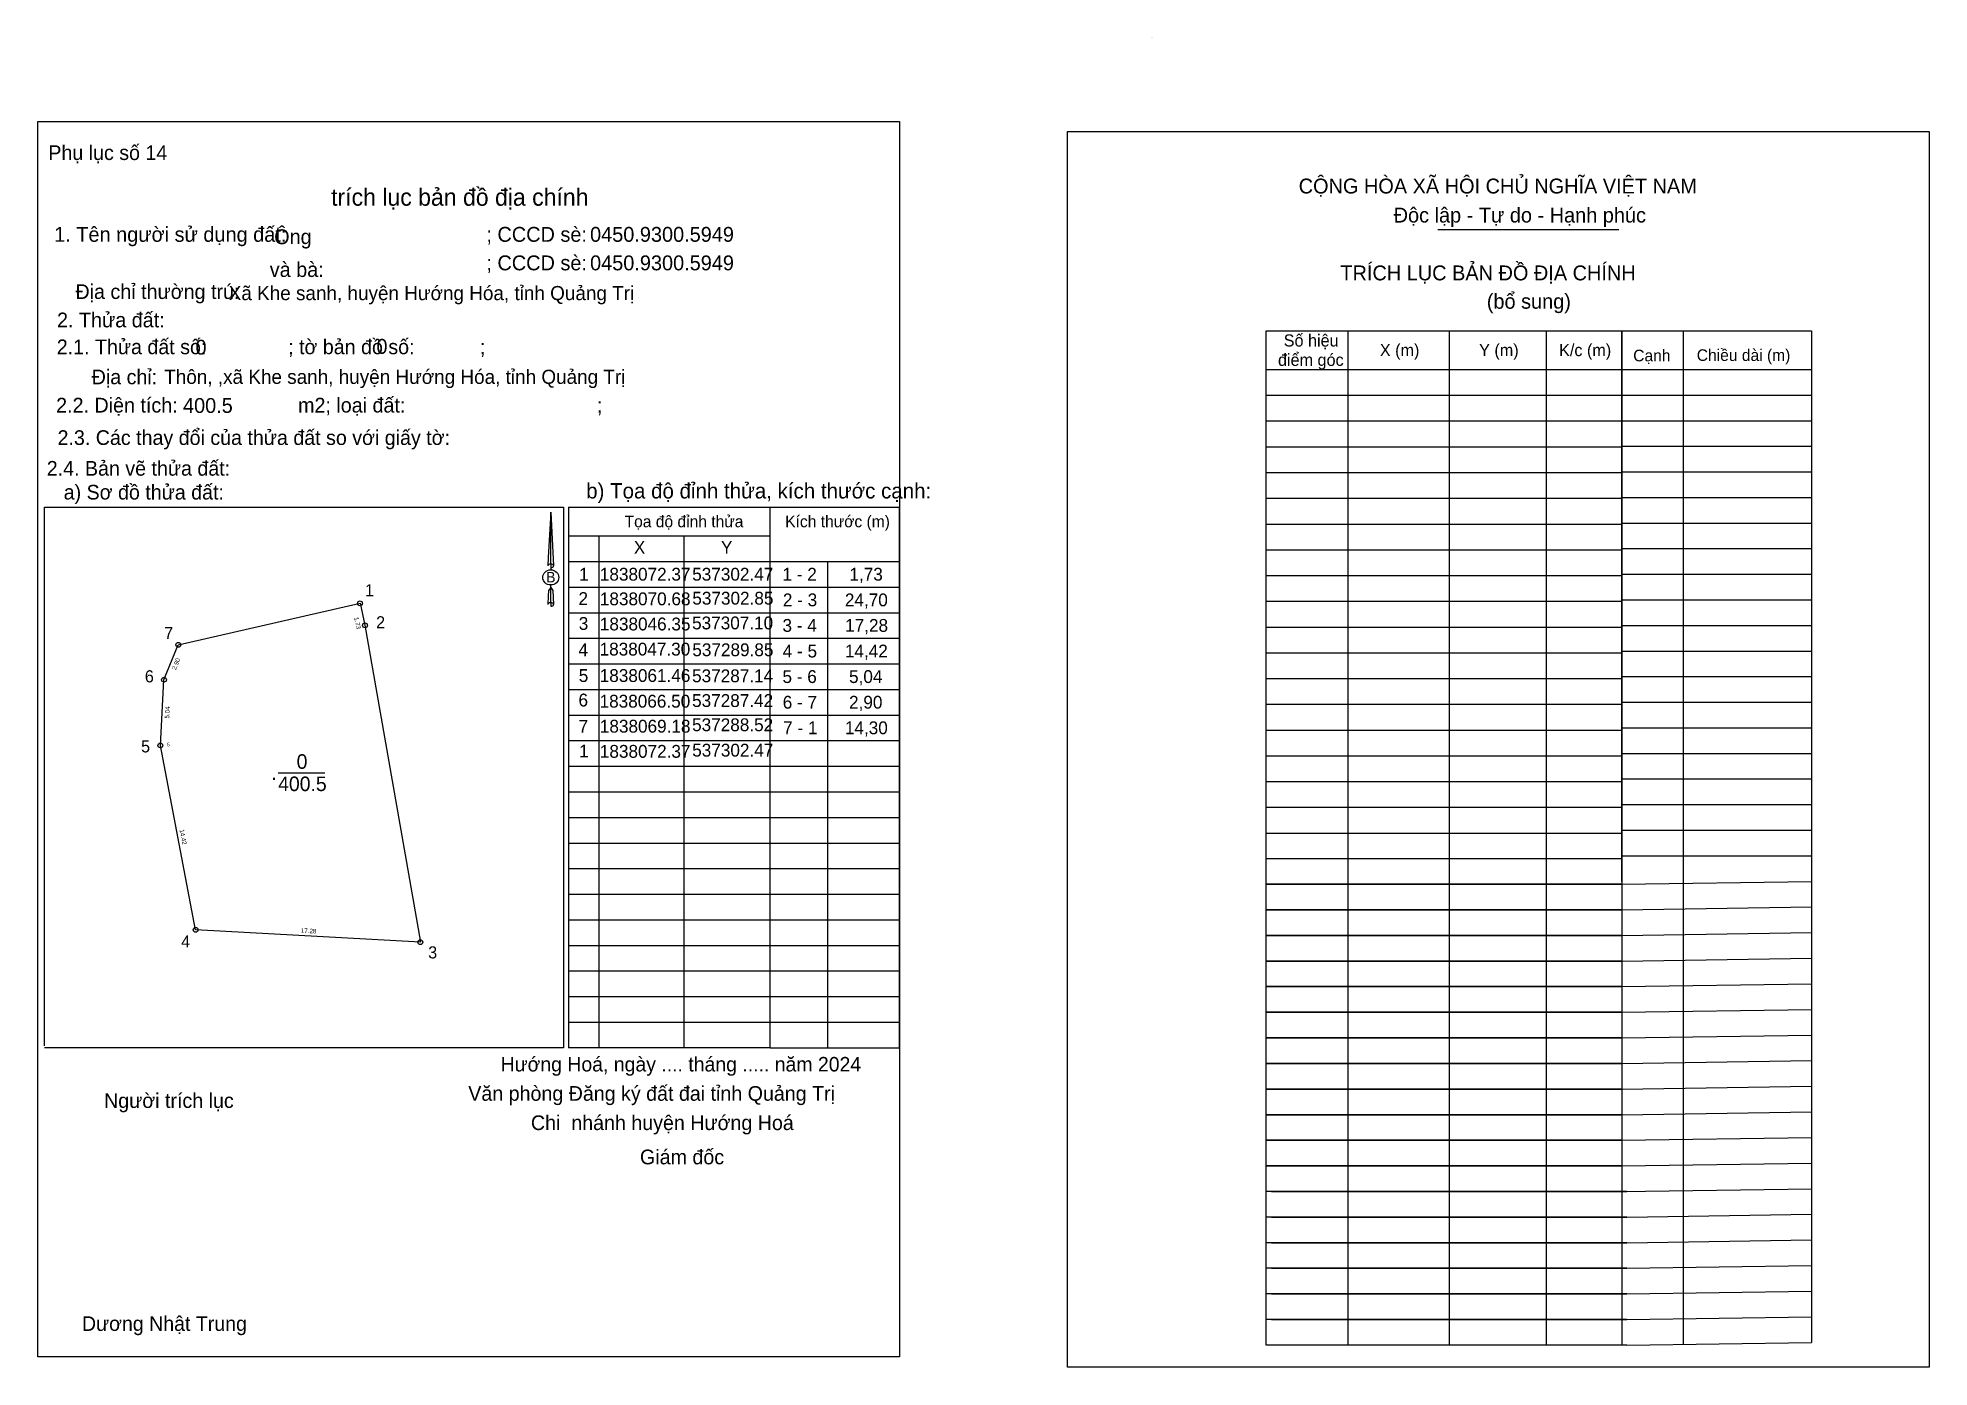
# Model space of a CAD drawing. Extents: x 537278 to 537423, y 1838014 to 1838116.
import ezdxf

# ---------------------------------------------------------------- set-up
doc = ezdxf.new("R2010")
doc.units = 0
for name, color, linetype in [('Level 1', 7, 'Continuous'), ('Level 10', 7, 'Continuous'), ('Level 11', 7, 'Continuous'), ('Level 13', 7, 'Continuous'), ('Level 3', 7, 'Continuous'), ('Level 40', 7, 'Continuous'), ('Level 42', 7, 'Continuous'), ('Level 49', 7, 'Continuous'), ('Level 52', 7, 'Continuous'), ('Level 53', 7, 'Continuous'), ('Level 6', 7, 'Continuous'), ('Level 63', 7, 'Continuous'), ('Level 9', 7, 'Continuous')]:
    doc.layers.add(name, color=color, linetype=linetype)

msp = doc.modelspace()

# ---------------------------------------------------------------- linework, layer by layer
at = {"layer": 'Level 1'}
for p, q in [((537363.26, 1838115.79), (537363.26, 1838115.79)), ((537385.2, 1838101.08), (537399.11, 1838101.08)), ((537404.04, 1838093.3), (537404.04, 1838015.47)), ((537399.33, 1838090.33), (537413.9, 1838090.33)), ((537399.33, 1838088.36), (537413.9, 1838088.36)), ((537399.33, 1838086.39), (537413.9, 1838086.39)), ((537399.33, 1838084.43), (537413.9, 1838084.43)), ((537399.33, 1838082.46), (537413.9, 1838082.46)), ((537333.95, 1838038.24), (537333.95, 1838079.75)), ((537333.95, 1838079.75), (537343.86, 1838079.75)), ((537343.86, 1838079.75), (537343.86, 1838038.24)), ((537399.33, 1838080.5), (537413.9, 1838080.5)), ((537399.33, 1838078.53), (537413.9, 1838078.53)), ((537318.52, 1838077.55), (537333.95, 1838077.55)), ((537318.47, 1838075.59), (537343.86, 1838075.59)), ((537338.35, 1838075.59), (537338.35, 1838038.24)), ((537399.33, 1838076.57), (537413.9, 1838076.57)), ((537399.33, 1838074.6), (537413.9, 1838074.6)), ((537318.47, 1838073.62), (537343.86, 1838073.62)), ((537399.33, 1838072.64), (537413.9, 1838072.64)), ((537318.47, 1838071.65), (537343.86, 1838071.65)), ((537318.47, 1838069.69), (537343.86, 1838069.69)), ((537399.33, 1838070.67), (537413.9, 1838070.67)), ((537399.33, 1838068.7), (537413.9, 1838068.7)), ((537318.47, 1838067.72), (537343.86, 1838067.72)), ((537399.33, 1838066.74), (537413.9, 1838066.74)), ((537318.47, 1838065.76), (537343.86, 1838065.76)), ((537318.47, 1838063.79), (537343.86, 1838063.79)), ((537399.33, 1838064.77), (537413.9, 1838064.77)), ((537399.33, 1838062.81), (537413.9, 1838062.81)), ((537318.47, 1838061.83), (537343.86, 1838061.83)), ((537399.33, 1838060.84), (537413.9, 1838060.84)), ((537318.47, 1838059.86), (537343.86, 1838059.86)), ((537399.33, 1838058.88), (537413.9, 1838058.88)), ((537318.47, 1838057.89), (537343.86, 1838057.89)), ((537399.33, 1838056.91), (537413.9, 1838056.91)), ((537318.47, 1838055.93), (537343.86, 1838055.93)), ((537318.47, 1838053.96), (537343.86, 1838053.96)), ((537399.33, 1838054.95), (537413.9, 1838054.95)), ((537399.33, 1838052.98), (537413.9, 1838052.98)), ((537318.47, 1838052), (537343.86, 1838052)), ((537399.33, 1838050.8), (537413.9, 1838051.01)), ((537318.47, 1838050.03), (537343.86, 1838050.03)), ((537318.47, 1838048.07), (537343.86, 1838048.07)), ((537399.33, 1838048.83), (537413.9, 1838049.05)), ((537399.33, 1838048.83), (537413.9, 1838049.05)), ((537399.33, 1838046.87), (537413.9, 1838047.08)), ((537399.33, 1838046.87), (537413.9, 1838047.08)), ((537318.47, 1838046.1), (537343.86, 1838046.1)), ((537399.33, 1838044.9), (537413.9, 1838045.12)), ((537399.33, 1838044.9), (537413.9, 1838045.12)), ((537318.47, 1838044.14), (537343.86, 1838044.14)), ((537318.47, 1838042.17), (537343.86, 1838042.17)), ((537399.33, 1838042.94), (537413.9, 1838043.15)), ((537399.33, 1838042.94), (537413.9, 1838043.15)), ((537399.33, 1838040.97), (537413.9, 1838041.18)), ((537399.33, 1838040.97), (537413.9, 1838041.18)), ((537318.47, 1838040.2), (537343.86, 1838040.2)), ((537399.33, 1838039), (537413.9, 1838039.22)), ((537399.33, 1838039), (537413.9, 1838039.22)), ((537333.95, 1838038.24), (537343.86, 1838038.24)), ((537399.33, 1838037.04), (537413.9, 1838037.25)), ((537399.33, 1838037.04), (537413.9, 1838037.25)), ((537399.33, 1838035.07), (537413.9, 1838035.28)), ((537399.33, 1838035.07), (537413.9, 1838035.28)), ((537399.33, 1838033.1), (537413.9, 1838033.32)), ((537399.33, 1838033.1), (537413.9, 1838033.32)), ((537399.33, 1838031.14), (537413.9, 1838031.35)), ((537399.33, 1838031.14), (537413.9, 1838031.35)), ((537399.33, 1838029.17), (537413.9, 1838029.39)), ((537399.33, 1838029.17), (537413.9, 1838029.39)), ((537399.33, 1838027.21), (537413.9, 1838027.42)), ((537399.72, 1838025.24), (537413.9, 1838025.45)), ((537399.72, 1838023.27), (537413.9, 1838023.48)), ((537399.72, 1838021.31), (537413.9, 1838021.52)), ((537399.72, 1838019.34), (537413.9, 1838019.55)), ((537399.72, 1838017.37), (537413.9, 1838017.58)), ((537399.72, 1838017.37), (537413.9, 1838017.58)), ((537399.72, 1838015.41), (537413.9, 1838015.62))]:
    msp.add_line(p, q, dxfattribs=at)
msp.add_lwpolyline([(537399.33, 1838051.01), (537399.33, 1838093.3), (537413.9, 1838093.3), (537413.9, 1838015.62)], dxfattribs=at)
at = {"layer": 'Level 10'}
msp.add_lwpolyline([(537307.1, 1838046.35), (537289.85, 1838047.3), (537287.14, 1838061.46), (537287.42, 1838066.5), (537288.52, 1838069.18), (537302.47, 1838072.37), (537302.85, 1838070.68)], close=True, dxfattribs=at)
at = {"layer": 'Level 11'}
for centre in [(537302.47, 1838072.37), (537302.85, 1838070.68), (537288.52, 1838069.18), (537287.42, 1838066.5), (537287.14, 1838061.46), (537289.85, 1838047.3), (537307.1, 1838046.35), (537307.1, 1838046.35)]:
    msp.add_circle(centre, 0.186, dxfattribs=at)
at = {"layer": 'Level 13'}
for points in [[(537277.74, 1838109.38), (537343.89, 1838109.38), (537343.89, 1838014.5), (537277.74, 1838014.5)], [(537356.77, 1838108.59), (537422.93, 1838108.59), (537422.93, 1838013.71), (537356.77, 1838013.71)]]:
    msp.add_lwpolyline(points, close=True, dxfattribs=at)
at = {"layer": 'Level 3'}
for p, q in [((537363.27, 1838115.79), (537363.27, 1838115.79)), ((537278.24, 1838079.75), (537318.1, 1838079.75)), ((537278.24, 1838038.39), (537278.24, 1838079.75)), ((537318.1, 1838079.75), (537318.1, 1838038.24)), ((537318.47, 1838079.75), (537318.47, 1838038.24)), ((537318.47, 1838079.75), (537333.95, 1838079.75)), ((537320.81, 1838077.55), (537320.81, 1838038.24)), ((537327.32, 1838077.55), (537327.32, 1838038.24)), ((537318.1, 1838038.24), (537278.24, 1838038.24)), ((537333.95, 1838038.24), (537318.47, 1838038.24))]:
    msp.add_line(p, q, dxfattribs=at)
at = {"layer": 'Level 40'}
for p, q in [((537317.11, 1838079.36), (537316.92, 1838075.9)), ((537317.11, 1838079.36), (537317.32, 1838075.26)), ((537317.11, 1838079.36), (537317.32, 1838075.26)), ((537317.11, 1838075.4), (537317.11, 1838079.36)), ((537317.11, 1838079.36), (537317.32, 1838075.26)), ((537316.92, 1838075.9), (537316.88, 1838075.26)), ((537317.11, 1838075.4), (537317.11, 1838075.25)), ((537317.11, 1838075.25), (537317.11, 1838075.13)), ((537317.11, 1838075.13), (537317.11, 1838074.97)), ((537317.11, 1838075.13), (537317.11, 1838074.97)), ((537317.11, 1838075.13), (537317.11, 1838074.97)), ((537317.32, 1838075.26), (537317.32, 1838075.26)), ((537316.92, 1838072.94), (537316.88, 1838072.29)), ((537316.93, 1838073.36), (537316.92, 1838072.94)), ((537317.11, 1838073.59), (537316.93, 1838073.36)), ((537317.11, 1838073.59), (537317.11, 1838073.77)), ((537317.11, 1838073.59), (537317.11, 1838073.77)), ((537317.11, 1838073.59), (537317.11, 1838073.77)), ((537317.11, 1838073.59), (537317.27, 1838073.36)), ((537317.11, 1838073.59), (537317.27, 1838073.36)), ((537317.11, 1838073.59), (537317.27, 1838073.36)), ((537317.11, 1838072.43), (537317.11, 1838073.59)), ((537317.27, 1838073.36), (537317.32, 1838072.29)), ((537317.27, 1838073.36), (537317.32, 1838072.29)), ((537317.27, 1838073.36), (537317.32, 1838072.29)), ((537317.11, 1838072.43), (537317.11, 1838072.27)), ((537317.11, 1838072.27), (537317.11, 1838072.15)), ((537317.32, 1838072.29), (537317.32, 1838072.29))]:
    msp.add_line(p, q, dxfattribs=at)
for centre, start_param, end_param in [((537317.11, 1838075.25), 1.570796, 3.074452), ((537317.11, 1838075.25), 0.067141, 1.570796), ((537317.11, 1838075.25), 4.712389, 6.283185), ((537317.11, 1838072.28), 2.491069, 3.074278), ((537317.11, 1838072.28), 1.570796, 2.491069), ((537317.11, 1838072.28), 0.067141, 1.570796), ((537317.11, 1838072.28), 4.712389, 6.283185)]:
    msp.add_ellipse(centre, major_axis=(0.224, 0), ratio=0.614131, start_param=start_param, end_param=end_param, dxfattribs=at)
msp.add_ellipse((537317.11, 1838074.36), major_axis=(0.611, 0), ratio=0.952727, dxfattribs=at)
at = {"layer": 'Level 53'}
for p, q in [((537277.73, 1838109.38), (537277.73, 1838109.38)), ((537343.89, 1838014.5), (537343.89, 1838014.5))]:
    msp.add_line(p, q, dxfattribs=at)
at = {"layer": 'Level 63'}
for p, q in [((537372.04, 1838093.3), (537399.33, 1838093.3)), ((537372.04, 1838015.41), (537372.04, 1838093.3)), ((537378.29, 1838093.3), (537378.29, 1838015.41)), ((537386.09, 1838093.3), (537386.09, 1838015.41)), ((537393.53, 1838093.3), (537393.53, 1838015.41)), ((537399.33, 1838093.3), (537399.33, 1838015.41)), ((537372.04, 1838090.33), (537399.33, 1838090.33)), ((537372.04, 1838088.35), (537399.33, 1838088.35)), ((537372.04, 1838086.37), (537399.33, 1838086.37)), ((537372.04, 1838084.39), (537399.33, 1838084.39)), ((537372.04, 1838082.42), (537399.33, 1838082.42)), ((537372.04, 1838080.44), (537399.33, 1838080.44)), ((537372.04, 1838078.46), (537399.33, 1838078.46)), ((537372.04, 1838076.48), (537399.33, 1838076.48)), ((537372.04, 1838074.51), (537399.33, 1838074.51)), ((537372.04, 1838072.53), (537399.33, 1838072.53)), ((537372.04, 1838070.55), (537399.33, 1838070.55)), ((537372.04, 1838068.57), (537399.33, 1838068.57)), ((537372.04, 1838066.6), (537399.33, 1838066.6)), ((537372.04, 1838064.62), (537399.33, 1838064.62)), ((537372.04, 1838062.64), (537399.33, 1838062.64)), ((537372.04, 1838060.67), (537399.33, 1838060.67)), ((537372.04, 1838058.69), (537399.33, 1838058.69)), ((537372.04, 1838056.71), (537399.33, 1838056.71)), ((537372.04, 1838054.73), (537399.33, 1838054.73)), ((537372.04, 1838052.77), (537399.33, 1838052.77)), ((537372.04, 1838050.8), (537399.33, 1838050.8)), ((537399.33, 1838050.8), (537372.04, 1838050.8)), ((537399.33, 1838048.83), (537372.04, 1838048.83)), ((537372.04, 1838048.83), (537399.33, 1838048.83)), ((537399.33, 1838048.83), (537372.04, 1838048.83)), ((537399.33, 1838046.87), (537372.04, 1838046.87)), ((537372.04, 1838046.87), (537399.33, 1838046.87)), ((537399.33, 1838046.87), (537372.04, 1838046.87)), ((537399.33, 1838044.9), (537372.04, 1838044.9)), ((537372.04, 1838044.9), (537399.33, 1838044.9)), ((537399.33, 1838044.9), (537372.04, 1838044.9)), ((537399.33, 1838042.94), (537372.04, 1838042.94)), ((537372.04, 1838042.94), (537399.33, 1838042.94)), ((537399.33, 1838042.94), (537372.04, 1838042.94)), ((537399.33, 1838040.97), (537372.04, 1838040.97)), ((537372.04, 1838040.97), (537399.33, 1838040.97)), ((537399.33, 1838040.97), (537372.04, 1838040.97)), ((537399.33, 1838039), (537372.04, 1838039)), ((537372.04, 1838039), (537399.33, 1838039)), ((537399.33, 1838039), (537372.04, 1838039)), ((537399.33, 1838037.04), (537372.04, 1838037.04)), ((537372.04, 1838037.04), (537399.33, 1838037.04)), ((537399.33, 1838037.04), (537372.04, 1838037.04)), ((537399.33, 1838035.07), (537372.04, 1838035.07)), ((537372.04, 1838035.07), (537399.33, 1838035.07)), ((537399.33, 1838035.07), (537372.04, 1838035.07)), ((537399.33, 1838033.1), (537372.04, 1838033.1)), ((537372.04, 1838033.1), (537399.33, 1838033.1)), ((537399.33, 1838033.1), (537372.04, 1838033.1)), ((537399.33, 1838031.14), (537372.04, 1838031.14)), ((537372.04, 1838031.14), (537399.33, 1838031.14)), ((537399.33, 1838031.14), (537372.04, 1838031.14)), ((537399.33, 1838029.17), (537372.04, 1838029.17)), ((537372.04, 1838029.17), (537399.33, 1838029.17)), ((537399.33, 1838029.17), (537372.04, 1838029.17)), ((537399.33, 1838027.21), (537372.04, 1838027.21)), ((537372.43, 1838027.21), (537399.72, 1838027.21)), ((537399.72, 1838027.21), (537372.43, 1838027.21)), ((537399.72, 1838025.24), (537372.04, 1838025.24)), ((537399.72, 1838025.24), (537372.43, 1838025.24)), ((537372.43, 1838025.24), (537399.72, 1838025.24)), ((537399.72, 1838023.27), (537372.04, 1838023.27)), ((537399.72, 1838023.27), (537372.43, 1838023.27)), ((537372.43, 1838023.27), (537399.72, 1838023.27)), ((537399.72, 1838021.31), (537372.04, 1838021.31)), ((537399.72, 1838021.31), (537372.43, 1838021.31)), ((537372.43, 1838021.31), (537399.72, 1838021.31)), ((537399.72, 1838019.34), (537372.04, 1838019.34)), ((537399.72, 1838019.34), (537372.43, 1838019.34)), ((537372.43, 1838019.34), (537399.72, 1838019.34)), ((537399.72, 1838017.37), (537372.04, 1838017.37)), ((537399.72, 1838017.37), (537372.43, 1838017.37)), ((537399.72, 1838017.37), (537372.43, 1838017.37)), ((537372.43, 1838017.37), (537399.72, 1838017.37)), ((537399.72, 1838015.41), (537372.04, 1838015.41))]:
    msp.add_line(p, q, dxfattribs=at)
at = {"layer": 'Level 9'}
msp.add_line((537296.18, 1838059.36), (537299.78, 1838059.36), dxfattribs=at)

# ---------------------------------------------------------------- texts
at = {"layer": 'Level 1'}
for s, height, p in [('Phụ lục số 14', 1.127, (537278.54, 1838106.41)), ('CỘNG HÒA XÃ HỘI CHỦ NGHĨA VIỆT NAM', 1.1427, (537374.53, 1838103.84)), ('Độc lập - Tự do - Hạnh phúc', 1.1427, (537381.82, 1838101.61)), ('1. Tên người sử dụng đất:', 1.1424, (537278.99, 1838100.13)), ('Ông', 1.137, (537295.88, 1838099.95)), ('; CCCD sè:', 1.142, (537312.17, 1838100.13)), ('0450.9300.5949 ', 1.1424, (537320.13, 1838100.13)), ('và bà:', 1.137, (537295.54, 1838097.43)), ('; CCCD sè:', 1.142, (537312.17, 1838097.94)), ('0450.9300.5949 ', 1.1424, (537320.13, 1838097.94)), ('TRÍCH LỤC BẢN ĐỒ ĐỊA CHÍNH', 1.1427, (537377.73, 1838097.17)), ('Địa chỉ thường trú:', 1.1309, (537280.62, 1838095.74)), ('(bổ sung)', 1.143, (537388.97, 1838094.99)), ('2. Thửa đất:', 1.1334, (537279.21, 1838093.56)), ('2.1. Thửa đất số:               ; tờ bản đồ số:            ;', 1.127, (537279.19, 1838091.5)), ('Cạnh', 0.895, (537400.21, 1838090.95)), ('Chiều dài (m)', 0.8951, (537405.09, 1838090.98)), ('Địa chỉ:', 1.127, (537281.87, 1838089.19)), ('2.2. Diện tích:                      m2; loại đất:                                   ;', 1.1309, (537279.14, 1838087.02)), ('2.3. Các thay đổi của thửa đất so với giấy tờ:', 1.127, (537279.25, 1838084.53)), ('2.4. Bản vẽ thửa đất: ', 1.127, (537278.42, 1838082.17)), ('a) Sơ đồ thửa đất: ', 1.127, (537279.72, 1838080.34)), ('Tọa độ đỉnh thửa', 0.8951, (537322.78, 1838078.21)), ('Kích thước (m)', 0.8951, (537335.11, 1838078.21)), ('Hướng Hoá, ngày .... tháng ..... năm 2024', 1.1154, (537313.26, 1838036.42)), ('Người trích lục', 1.127, (537282.82, 1838033.62)), ('Văn phòng Đăng ký đất đai tỉnh Quảng Trị', 1.127, (537310.78, 1838034.17)), (' Chi  nhánh huyện Hướng Hoá', 1.127, (537315.17, 1838031.92)), (' Giám đốc', 1.129, (537323.54, 1838029.29)), ('Dương Nhật Trung', 1.1223, (537281.12, 1838016.5))]:
    msp.add_text(s, height=height, dxfattribs=at).set_placement(p)
at = {"layer": 'Level 10'}
msp.add_text('b) Tọa độ đỉnh thửa, kích thước cạnh:', height=1.1765, dxfattribs=at).set_placement((537319.83, 1838080.42))
at = {"layer": 'Level 13'}
for s, height, p in [('0', 1.12, (537297.6, 1838059.66)), ('.', 1.12, (537295.66, 1838058.8)), ('400.5', 1.115, (537296.18, 1838057.95))]:
    msp.add_text(s, height=height, dxfattribs=at).set_placement(p)
at = {"layer": 'Level 40'}
msp.add_text('B', height=0.8, dxfattribs=at).set_placement((537316.76, 1838073.98))
at = {"layer": 'Level 42'}
msp.add_text(' trích lục bản đồ địa chính', height=1.3222, dxfattribs=at).set_placement((537299.76, 1838102.9))
at = {"layer": 'Level 49'}
for s, rotation, p in [('1.73', 282.6723, (537302.01, 1838071.27)), ('2.90', 67.696, (537288.33, 1838067.22)), ('5.04', 86.7698, (537287.82, 1838063.51)), ('14.42', 280.818, (537288.61, 1838054.98)), ('17.28', 356.8409, (537297.92, 1838047.08))]:
    msp.add_text(s, height=0.345, rotation=rotation, dxfattribs=at).set_placement(p)
at = {"layer": 'Level 52'}
for s, p in [('X', (537323.49, 1838076.17)), ('Y', (537330.18, 1838076.17)), ('1', (537319.29, 1838074.11)), ('1838072.37', (537320.88, 1838074.11)), ('537302.47', (537327.97, 1838074.11)), ('1 - 2', (537334.9, 1838074.11)), ('1,73', (537340.04, 1838074.11)), ('2', (537319.24, 1838072.24)), ('1838070.68', (537320.88, 1838072.22)), ('537302.85', (537327.98, 1838072.27)), ('2 - 3', (537334.93, 1838072.14)), ('24,70', (537339.69, 1838072.14)), ('3', (537319.26, 1838070.33)), ('1838046.35', (537320.88, 1838070.29)), ('537307.10', (537327.96, 1838070.37)), ('3 - 4', (537334.9, 1838070.18)), ('17,28', (537339.71, 1838070.18)), ('4', (537319.24, 1838068.31)), ('1838047.30', (537320.86, 1838068.36)), ('537289.85', (537327.98, 1838068.31)), ('4 - 5', (537334.92, 1838068.21)), ('14,42', (537339.69, 1838068.21)), ('5', (537319.26, 1838066.33)), ('1838061.46', (537320.87, 1838066.33)), ('537287.14', (537327.96, 1838066.31)), ('5 - 6', (537334.9, 1838066.25)), ('5,04', (537340.01, 1838066.25)), ('6', (537319.24, 1838064.45)), ('1838066.50', (537320.86, 1838064.36)), ('537287.42', (537327.96, 1838064.41)), ('6 - 7', (537334.92, 1838064.28)), ('2,90', (537340.01, 1838064.28)), ('7', (537319.25, 1838062.43)), ('1838069.18', (537320.88, 1838062.44)), ('537288.52', (537327.96, 1838062.55)), ('7 - 1', (537334.95, 1838062.32)), ('14,30', (537339.69, 1838062.32)), ('1', (537319.29, 1838060.53)), ('1838072.37', (537320.88, 1838060.51)), ('537302.47', (537327.97, 1838060.6))]:
    msp.add_text(s, height=0.985, dxfattribs=at).set_placement(p)
at = {"layer": 'Level 6'}
for s, height, p in [('Xã Khe sanh, huyện Hướng Hóa, tỉnh Quảng Trị', 1.0853, (537292.39, 1838095.65)), ('0', 1.14, (537289.84, 1838091.47)), ('0', 1.14, (537303.73, 1838091.53)), ('Thôn, ,xã Khe sanh, huyện Hướng Hóa, tỉnh Quảng Trị', 1.0853, (537287.44, 1838089.22)), ('400.5', 1.142, (537288.88, 1838086.99)), ('.', 0.922, (537304.8, 1838084.56))]:
    msp.add_text(s, height=height, dxfattribs=at).set_placement(p)
at = {"layer": 'Level 63'}
for s, p in [('Số hiệu', (537373.38, 1838092.09)), ('điểm góc', (537372.94, 1838090.6)), ('X (m)', (537380.76, 1838091.35)), ('Y (m)', (537388.38, 1838091.35)), ('K/c (m)', (537394.52, 1838091.35))]:
    msp.add_text(s, height=0.929, dxfattribs=at).set_placement(p)
at = {"layer": 'Level 9'}
for s, height, p in [('1', 0.929, (537302.85, 1838072.91)), ('2', 0.929, (537303.7, 1838070.45)), ('7', 0.929, (537287.44, 1838069.63)), ('6', 0.929, (537285.95, 1838066.3)), ('5', 0.929, (537285.66, 1838060.92)), ('5', 0.276, (537287.66, 1838061.39)), ('4', 0.929, (537288.74, 1838045.94)), ('3', 0.929, (537307.7, 1838045.1))]:
    msp.add_text(s, height=height, dxfattribs=at).set_placement(p)

doc.saveas('drawing.dxf')
